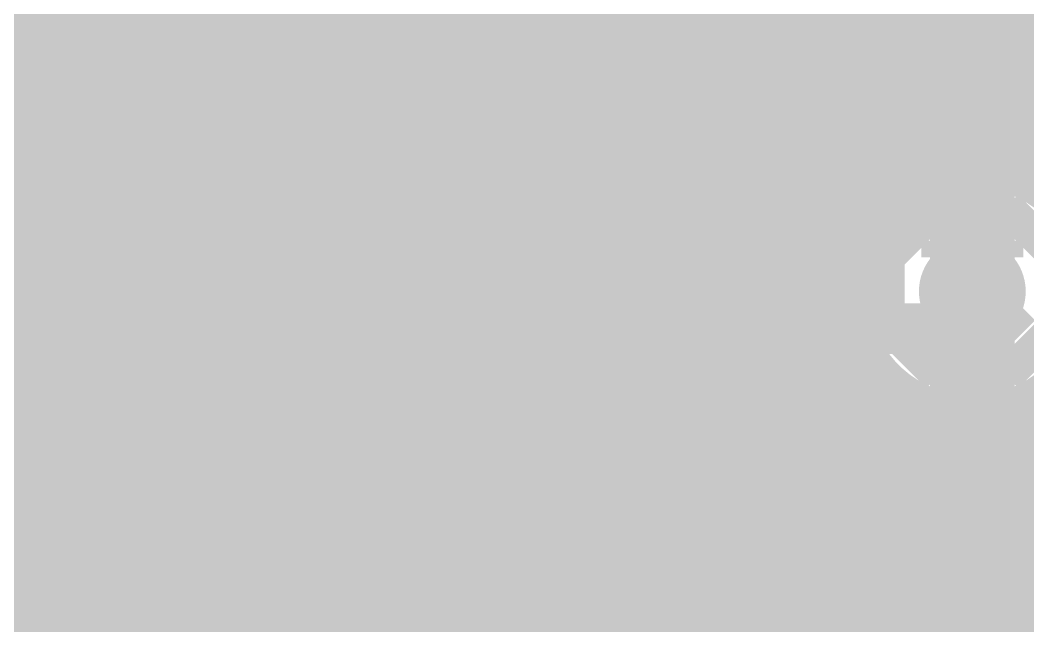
# Model space of a CAD drawing. Extents: x -5 to 157, y -120 to 103.
# Drawn here: x 25.25 to 32.8, y 15.91 to 20.45 of the extents above; entities that cross this region are included whole.
import ezdxf

# ---------------------------------------------------------------- set-up
doc = ezdxf.new("R2010")
doc.units = 0
doc.header["$MEASUREMENT"] = 0
doc.layers.get('0').update_dxf_attribs({"linetype": 'CONTINUOUS'})
for name, color, linetype in [('22-304-2_BOT', 7, 'CONTINUOUS'), ('22-304-2_DRD', 7, 'CONTINUOUS'), ('22-304-2_DRL', 2, 'CONTINUOUS'), ('22-304-2_IN1', 4, 'CONTINUOUS'), ('22-304-2_IN2', 3, 'CONTINUOUS'), ('22-304-2_SMB', 5, 'CONTINUOUS'), ('22-304-2_SMT', 10, 'CONTINUOUS'), ('22-304-2_SPB', 14, 'CONTINUOUS'), ('22-304-2_SSB', 12, 'CONTINUOUS'), ('22-304-2_TOP', 13, 'CONTINUOUS'), ('THRUHOLE_TAP', 7, 'CONTINUOUS')]:
    doc.layers.add(name, color=color, linetype=linetype)

# ---------------------------------------------------------------- blocks, each defined once
blk = doc.blocks.new('ROUND_36')
at = {"const_width": 0.127}
blk.add_lwpolyline([(-0.0635, 0, 1), (0.0635, 0, 1)], format="xyb", close=True, dxfattribs=at)
blk = doc.blocks.new('ROUND_35')
at = {"const_width": 0.40005}
blk.add_lwpolyline([(-0.200024, 0, 1), (0.200024, 0, 1)], format="xyb", close=True, dxfattribs=at)
blk = doc.blocks.new('ROUND_39')
at = {"const_width": 0.40005}
blk.add_lwpolyline([(-0.200024, 0, 1), (0.200024, 0, 1)], format="xyb", close=True, dxfattribs=at)
blk = doc.blocks.new('RECTANGLE_23')
blk.add_solid([(1.49987, 2.16027), (1.49987, -2.16027), (-1.49987, 2.16027), (-1.49987, -2.16027)])
blk = doc.blocks.new('RECTANGLE_24')
blk.add_solid([(0.82423, 0.22479), (0.82423, -0.22479), (-0.82423, 0.22479), (-0.82423, -0.22479)])
blk = doc.blocks.new('ROUND_86')
at = {"const_width": 0.10033}
blk.add_lwpolyline([(-0.050164, 0, 1), (0.050164, 0, 1)], format="xyb", close=True, dxfattribs=at)
blk = doc.blocks.new('ROUND_88')
at = {"const_width": 0.10033}
blk.add_lwpolyline([(-0.050164, 0, 1), (0.050164, 0, 1)], format="xyb", close=True, dxfattribs=at)
blk = doc.blocks.new('ROUND_42')
at = {"const_width": 0.40005}
blk.add_lwpolyline([(-0.200024, 0, 1), (0.200024, 0, 1)], format="xyb", close=True, dxfattribs=at)
blk = doc.blocks.new('ROUND_80')
at = {"const_width": 0.10033}
blk.add_lwpolyline([(-0.050164, 0, 1), (0.050164, 0, 1)], format="xyb", close=True, dxfattribs=at)

msp = doc.modelspace()

# ---------------------------------------------------------------- linework, layer by layer
at = {"layer": '22-304-2_BOT'}
for points, const_width in [([(27.686, 45.65904), (27.686, 7.47522)], 0.254), ([(27.9146, 45.58792), (27.9146, 7.51078)], 0.254), ([(28.1432, 32.73552), (28.1432, 9.73836)], 0.254), ([(28.3718, 32.36976), (28.3718, 9.92886)], 0.254), ([(28.6004, 32.13862), (28.6004, 13.61948)], 0.254), ([(28.829, 31.91002), (28.829, 13.85062)], 0.254), ([(27.4574, 31.6357), (27.4574, 7.37108)], 0.254), ([(30.35554, 19.43354), (31.37154, 19.43354), (33.147, 21.209), (38.608, 21.209), (41.021, 23.622), (42.545, 23.622), (43.307, 22.86), (43.307, 15.748), (34.671, 7.112), (34.671, 0), (33.909, -0.762), (31.75, -0.762)], 0.254), ([(30.35554, 18.78584), (31.6103, 18.78584), (32.89554, 20.066), (39.4716, 20.066), (41.91, 22.50948)], 0.381), ([(27.2288, 21.76526), (27.2288, 7.16788)], 0.254), ([(27.0002, 21.53666), (27.0002, 9.2456)], 0.254), ([(26.543, 21.3995), (26.543, 11.41984)], 0.254), ([(26.7716, 21.43252), (26.7716, 11.19886)], 0.254), ([(25.6286, 21.2344), (25.6286, 11.47826)], 0.254), ([(25.8572, 21.2344), (25.8572, 11.557)], 0.254), ([(26.0858, 21.2344), (26.0858, 11.57478)], 0.254), ([(26.3144, 21.2344), (26.3144, 11.5316)], 0.254), ([(30.35554, 20.955), (30.35554, 20.08378)], 0.254), ([(25.58796, 20.81784), (25.58796, 20.1676)], 0.254), ([(29.02204, 20.81784), (29.02204, 20.1676)], 0.254), ([(30.35554, 16.83512), (38.17112, 16.83512), (41.8465, 20.5105), (41.91, 20.5105)], 0.381), ([(29.02204, 20.4978), (25.58796, 20.4978)], 0.254), ([(29.02204, 20.2692), (25.58796, 20.2692)], 0.254), ([(25.58796, 20.1676), (25.58796, 19.51736)], 0.254), ([(25.58796, 20.1676), (25.58796, 19.51736)], 0.254), ([(29.02204, 20.1676), (29.02204, 19.51736)], 0.254), ([(29.02204, 20.0406), (25.58796, 20.0406)], 0.254), ([(29.02204, 19.812), (25.58796, 19.812)], 0.254), ([(29.02204, 19.5834), (25.58796, 19.5834)], 0.254), ([(25.58796, 19.51736), (25.58796, 19.35226)], 0.254), ([(25.58796, 19.51736), (25.58796, 19.35226)], 0.254), ([(27.305, 19.558), (27.305, 16.51)], 0.254), ([(27.305, 19.558), (27.305, 16.51)], 0.254), ([(27.305, 19.558), (27.305, 16.51)], 0.254), ([(27.305, 19.558), (27.305, 16.51)], 0.254), ([(29.02204, 19.51736), (29.02204, 19.35226)], 0.254), ([(29.02204, 19.51736), (29.02204, 19.35226)], 0.254), ([(29.02204, 19.3548), (25.58796, 19.3548)], 0.254), ([(25.58796, 19.35226), (25.58796, 18.86712)], 0.254), ([(25.58796, 19.35226), (25.58796, 18.86712)], 0.254), ([(29.02204, 19.35226), (29.02204, 18.86712)], 0.254), ([(29.02204, 19.35226), (29.02204, 18.86712)], 0.254), ([(29.02204, 19.1262), (25.58796, 19.1262)], 0.254), ([(29.02204, 18.8976), (25.58796, 18.8976)], 0.254), ([(25.58796, 18.86712), (25.58796, 18.70202)], 0.254), ([(25.58796, 18.86712), (25.58796, 18.70202)], 0.254), ([(29.02204, 18.86712), (29.02204, 18.70202)], 0.254), ([(29.02204, 18.86712), (29.02204, 18.70202)], 0.254), ([(25.58796, 18.70202), (25.58796, 18.21688)], 0.254), ([(25.58796, 18.70202), (25.58796, 18.21688)], 0.254), ([(29.02204, 18.70202), (29.02204, 18.21688)], 0.254), ([(29.02204, 18.70202), (29.02204, 18.21688)], 0.254), ([(29.02204, 18.669), (25.58796, 18.669)], 0.254), ([(30.35554, 16.18488), (39.17188, 16.18488), (41.49598, 18.50898), (41.91, 18.50898)], 0.381), ([(30.35554, 18.1356), (32.1056, 18.1356), (32.385, 18.415)], 0.381), ([(32.385, 18.415), (32.1056, 18.1356), (30.35554, 18.1356)], 0.381), ([(30.35554, 17.48536), (32.85236, 17.48536), (33.782, 18.415), (33.8836, 18.415)], 0.381), ([(29.02204, 18.4404), (25.58796, 18.4404)], 0.254), ([(25.58796, 18.21688), (25.58796, 18.05178)], 0.254), ([(25.58796, 18.21688), (25.58796, 18.05178)], 0.254), ([(29.02204, 18.2118), (25.58796, 18.2118)], 0.254), ([(29.02204, 18.21688), (29.02204, 18.05178)], 0.254), ([(29.02204, 18.21688), (29.02204, 18.05178)], 0.254), ([(25.58796, 18.05178), (25.58796, 17.56664)], 0.254), ([(25.58796, 18.05178), (25.58796, 17.56664)], 0.254), ([(29.02204, 18.05178), (29.02204, 17.56664)], 0.254), ([(29.02204, 18.05178), (29.02204, 17.56664)], 0.254), ([(29.02204, 17.9832), (25.58796, 17.9832)], 0.254), ([(29.02204, 17.7546), (25.58796, 17.7546)], 0.254), ([(25.58796, 17.56664), (25.58796, 17.40154)], 0.254), ([(25.58796, 17.56664), (25.58796, 17.40154)], 0.254), ([(29.02204, 17.56664), (29.02204, 17.40154)], 0.254), ([(29.02204, 17.56664), (29.02204, 17.40154)], 0.254), ([(29.02204, 17.526), (25.58796, 17.526)], 0.254), ([(25.58796, 17.40154), (25.58796, 16.9164)], 0.254), ([(25.58796, 17.40154), (25.58796, 16.9164)], 0.254), ([(29.02204, 17.40154), (29.02204, 16.9164)], 0.254), ([(29.02204, 17.40154), (29.02204, 16.9164)], 0.254), ([(29.02204, 17.2974), (25.58796, 17.2974)], 0.254), ([(29.02204, 17.0688), (25.58796, 17.0688)], 0.254), ([(25.58796, 16.9164), (25.58796, 16.7513)], 0.254), ([(25.58796, 16.9164), (25.58796, 16.7513)], 0.254), ([(29.02204, 16.9164), (29.02204, 16.7513)], 0.254), ([(29.02204, 16.9164), (29.02204, 16.7513)], 0.254), ([(29.02204, 16.8402), (25.58796, 16.8402)], 0.254), ([(25.58796, 16.7513), (25.58796, 16.26616)], 0.254), ([(25.58796, 16.7513), (25.58796, 16.26616)], 0.254), ([(29.02204, 16.7513), (29.02204, 16.26616)], 0.254), ([(29.02204, 16.7513), (29.02204, 16.26616)], 0.254), ([(29.02204, 16.6116), (25.58796, 16.6116)], 0.254), ([(29.02204, 16.383), (25.58796, 16.383)], 0.254), ([(25.58796, 16.26616), (25.58796, 16.10106)], 0.254), ([(25.58796, 16.26616), (25.58796, 16.10106)], 0.254), ([(29.02204, 16.26616), (29.02204, 16.10106)], 0.254), ([(29.02204, 16.26616), (29.02204, 16.10106)], 0.254), ([(29.02204, 16.1544), (25.58796, 16.1544)], 0.254), ([(25.58796, 16.10106), (25.58796, 15.61846)], 0.254), ([(25.58796, 16.10106), (25.58796, 15.61846)], 0.254), ([(29.02204, 16.10106), (29.02204, 15.61846)], 0.254), ([(29.02204, 16.10106), (29.02204, 15.61846)], 0.254), ([(29.02204, 15.9258), (25.58796, 15.9258)], 0.254)]:
    msp.add_lwpolyline(points, dxfattribs=dict(at, const_width=const_width))
at = {"layer": '22-304-2_DRD', "const_width": 0.254}
for points in [[(25.654, 20.828), (25.654, 20.32)], [(26.924, 20.32), (26.924, 20.828)], [(27.686, 20.828), (27.686, 20.32)], [(28.956, 20.32), (28.956, 20.828)], [(30.22854, 20.574), (29.97454, 20.828)], [(30.73654, 20.828), (30.48254, 20.574)], [(29.72054, 20.701), (30.10154, 20.32)], [(30.60954, 20.32), (30.99054, 20.701)], [(30.48254, 20.574), (30.22854, 20.574)], [(26.162, 20.193), (25.908, 20.447)], [(26.67, 20.447), (26.416, 20.193)], [(28.194, 20.193), (27.94, 20.447)], [(28.702, 20.447), (28.448, 20.193)], [(25.654, 20.32), (26.035, 19.939)], [(26.543, 19.939), (26.924, 20.32)], [(27.686, 20.32), (28.067, 19.939)], [(28.575, 19.939), (28.956, 20.32)], [(30.10154, 20.32), (30.60954, 20.32)], [(26.416, 20.193), (26.162, 20.193)], [(27.051, 20.193), (26.67, 19.812)], [(27.051, 20.193), (26.67, 19.812)], [(27.051, 20.193), (26.67, 19.812)], [(27.051, 20.193), (26.67, 19.812)], [(27.559, 20.193), (27.051, 20.193)], [(27.559, 20.193), (27.051, 20.193)], [(27.559, 20.193), (27.051, 20.193)], [(27.559, 20.193), (27.051, 20.193)], [(27.94, 19.812), (27.559, 20.193)], [(27.94, 19.812), (27.559, 20.193)], [(27.94, 19.812), (27.559, 20.193)], [(27.94, 19.812), (27.559, 20.193)], [(28.448, 20.193), (28.194, 20.193)], [(26.035, 19.939), (26.543, 19.939)], [(27.051, 19.939), (27.051, 19.812)], [(27.178, 19.939), (27.051, 19.939)], [(27.051, 19.939), (27.051, 19.812)], [(27.178, 19.939), (27.051, 19.939)], [(27.051, 19.939), (27.051, 19.812)], [(27.178, 19.939), (27.051, 19.939)], [(27.051, 19.939), (27.051, 19.812)], [(27.178, 19.939), (27.051, 19.939)], [(27.178, 19.812), (27.178, 19.939)], [(27.178, 19.812), (27.178, 19.939)], [(27.178, 19.812), (27.178, 19.939)], [(27.178, 19.812), (27.178, 19.939)], [(27.432, 19.939), (27.432, 19.812)], [(27.559, 19.939), (27.432, 19.939)], [(27.432, 19.939), (27.432, 19.812)], [(27.559, 19.939), (27.432, 19.939)], [(27.432, 19.939), (27.432, 19.812)], [(27.559, 19.939), (27.432, 19.939)], [(27.432, 19.939), (27.432, 19.812)], [(27.559, 19.939), (27.432, 19.939)], [(27.559, 19.812), (27.559, 19.939)], [(27.559, 19.812), (27.559, 19.939)], [(27.559, 19.812), (27.559, 19.939)], [(27.559, 19.812), (27.559, 19.939)], [(28.067, 19.939), (28.575, 19.939)], [(26.67, 19.812), (26.67, 19.304)], [(26.67, 19.812), (26.67, 19.304)], [(26.67, 19.812), (26.67, 19.304)], [(26.67, 19.812), (26.67, 19.304)], [(27.051, 19.812), (27.178, 19.812)], [(27.051, 19.812), (27.178, 19.812)], [(27.051, 19.812), (27.178, 19.812)], [(27.051, 19.812), (27.178, 19.812)], [(27.432, 19.812), (27.559, 19.812)], [(27.432, 19.812), (27.559, 19.812)], [(27.432, 19.812), (27.559, 19.812)], [(27.432, 19.812), (27.559, 19.812)], [(27.94, 19.304), (27.94, 19.812)], [(27.94, 19.304), (27.94, 19.812)], [(27.94, 19.304), (27.94, 19.812)], [(27.94, 19.304), (27.94, 19.812)], [(27.178, 19.177), (26.924, 19.431)], [(27.178, 19.177), (26.924, 19.431)], [(27.178, 19.177), (26.924, 19.431)], [(27.178, 19.177), (26.924, 19.431)], [(27.686, 19.431), (27.432, 19.177)], [(27.686, 19.431), (27.432, 19.177)], [(27.686, 19.431), (27.432, 19.177)], [(27.686, 19.431), (27.432, 19.177)], [(26.67, 19.304), (27.051, 18.923)], [(26.67, 19.304), (27.051, 18.923)], [(26.67, 19.304), (27.051, 18.923)], [(26.67, 19.304), (27.051, 18.923)], [(27.559, 18.923), (27.94, 19.304)], [(27.559, 18.923), (27.94, 19.304)], [(27.559, 18.923), (27.94, 19.304)], [(27.559, 18.923), (27.94, 19.304)], [(27.432, 19.177), (27.178, 19.177)], [(27.432, 19.177), (27.178, 19.177)], [(27.432, 19.177), (27.178, 19.177)], [(27.432, 19.177), (27.178, 19.177)], [(32.131, 19.05), (31.75, 18.669)], [(32.131, 19.05), (31.75, 18.669)], [(32.639, 19.05), (32.131, 19.05)], [(32.639, 19.05), (32.131, 19.05)], [(33.02, 18.669), (32.639, 19.05)], [(33.02, 18.669), (32.639, 19.05)], [(27.051, 18.923), (27.559, 18.923)], [(27.051, 18.923), (27.559, 18.923)], [(27.051, 18.923), (27.559, 18.923)], [(27.051, 18.923), (27.559, 18.923)], [(26.035, 18.796), (25.654, 18.415)], [(26.543, 18.796), (26.035, 18.796)], [(26.924, 18.415), (26.543, 18.796)], [(28.067, 18.796), (27.686, 18.415)], [(28.575, 18.796), (28.067, 18.796)], [(28.956, 18.415), (28.575, 18.796)], [(32.131, 18.796), (32.131, 18.669)], [(32.258, 18.796), (32.131, 18.796)], [(32.131, 18.796), (32.131, 18.669)], [(32.258, 18.796), (32.131, 18.796)], [(32.258, 18.669), (32.258, 18.796)], [(32.258, 18.669), (32.258, 18.796)], [(32.512, 18.796), (32.512, 18.669)], [(32.639, 18.796), (32.512, 18.796)], [(32.512, 18.796), (32.512, 18.669)], [(32.639, 18.796), (32.512, 18.796)], [(32.639, 18.669), (32.639, 18.796)], [(32.639, 18.669), (32.639, 18.796)], [(31.75, 18.669), (31.75, 18.161)], [(31.75, 18.669), (31.75, 18.161)], [(32.131, 18.669), (32.258, 18.669)], [(32.131, 18.669), (32.258, 18.669)], [(32.512, 18.669), (32.639, 18.669)], [(32.512, 18.669), (32.639, 18.669)], [(26.035, 18.542), (26.035, 18.415)], [(26.162, 18.542), (26.035, 18.542)], [(26.162, 18.415), (26.162, 18.542)], [(26.416, 18.542), (26.416, 18.415)], [(26.543, 18.542), (26.416, 18.542)], [(26.543, 18.415), (26.543, 18.542)], [(28.067, 18.542), (28.067, 18.415)], [(28.194, 18.542), (28.067, 18.542)], [(28.194, 18.415), (28.194, 18.542)], [(28.448, 18.542), (28.448, 18.415)], [(28.575, 18.542), (28.448, 18.542)], [(28.575, 18.415), (28.575, 18.542)], [(25.654, 18.415), (25.654, 17.907)], [(26.035, 18.415), (26.162, 18.415)], [(26.416, 18.415), (26.543, 18.415)], [(26.924, 17.907), (26.924, 18.415)], [(27.686, 18.415), (27.686, 17.907)], [(28.067, 18.415), (28.194, 18.415)], [(28.448, 18.415), (28.575, 18.415)], [(28.956, 17.907), (28.956, 18.415)], [(32.258, 18.034), (32.004, 18.288)], [(32.258, 18.034), (32.004, 18.288)], [(32.766, 18.288), (32.512, 18.034)], [(32.766, 18.288), (32.512, 18.034)], [(31.75, 18.161), (32.131, 17.78)], [(31.75, 18.161), (32.131, 17.78)], [(32.639, 17.78), (33.02, 18.161)], [(32.639, 17.78), (33.02, 18.161)], [(26.162, 17.78), (25.908, 18.034)], [(26.67, 18.034), (26.416, 17.78)], [(28.194, 17.78), (27.94, 18.034)], [(28.702, 18.034), (28.448, 17.78)], [(32.512, 18.034), (32.258, 18.034)], [(32.512, 18.034), (32.258, 18.034)], [(25.654, 17.907), (26.035, 17.526)], [(26.543, 17.526), (26.924, 17.907)], [(27.686, 17.907), (28.067, 17.526)], [(28.575, 17.526), (28.956, 17.907)], [(26.416, 17.78), (26.162, 17.78)], [(28.448, 17.78), (28.194, 17.78)], [(32.131, 17.78), (32.639, 17.78)], [(32.131, 17.78), (32.639, 17.78)], [(26.035, 17.526), (26.543, 17.526)], [(28.067, 17.526), (28.575, 17.526)], [(27.051, 17.145), (26.67, 16.764)], [(27.559, 17.145), (27.051, 17.145)], [(27.94, 16.764), (27.559, 17.145)], [(27.051, 16.891), (27.051, 16.764)], [(27.178, 16.891), (27.051, 16.891)], [(27.178, 16.764), (27.178, 16.891)], [(27.432, 16.891), (27.432, 16.764)], [(27.559, 16.891), (27.432, 16.891)], [(27.559, 16.764), (27.559, 16.891)], [(26.67, 16.764), (26.67, 16.256)], [(27.051, 16.764), (27.178, 16.764)], [(27.432, 16.764), (27.559, 16.764)], [(27.94, 16.256), (27.94, 16.764)], [(27.178, 16.129), (26.924, 16.383)], [(27.686, 16.383), (27.432, 16.129)], [(26.67, 16.256), (27.051, 15.875)], [(27.559, 15.875), (27.94, 16.256)], [(27.432, 16.129), (27.178, 16.129)], [(27.051, 15.875), (27.559, 15.875)]]:
    msp.add_lwpolyline(points, dxfattribs=at)
at = {"layer": '22-304-2_IN1', "const_width": 0.254}
for points in [[(29.4132, 49.78908), (29.4132, 11.557)], [(31.4706, 33.44926), (31.4706, 11.557)], [(25.2984, 25.0825), (25.2984, 11.557)], [(27.3558, 23.72614), (27.3558, 20.46478)], [(31.6992, 21.63064), (31.6992, 19.00936)], [(31.9278, 21.44014), (31.9278, 19.19986)], [(32.8422, 21.44014), (32.8422, 19.19986)], [(32.1564, 21.34616), (32.1564, 19.29384)], [(32.385, 21.31822), (32.385, 19.32178)], [(32.6136, 21.34616), (32.6136, 19.29384)], [(31.242, 20.7645), (31.242, 12.2555)], [(25.39746, 20.3962), (23.51278, 20.3962)], [(29.63926, 20.3962), (29.21, 20.3962)], [(29.6418, 20.39366), (29.6418, 12.62634)], [(38.9255, 20.3962), (31.06928, 20.3962)], [(29.1846, 20.2946), (29.1846, 18.4404)], [(31.0134, 20.33016), (31.0134, 12.68984)], [(29.8704, 20.18792), (29.8704, 12.83208)], [(25.4762, 20.1676), (23.4696, 20.1676)], [(29.90342, 20.1676), (29.13126, 20.1676)], [(30.7848, 20.1549), (30.7848, 12.86256)], [(38.9255, 20.1676), (30.80512, 20.1676)], [(25.527, 20.08124), (25.527, 18.65376)], [(30.099, 20.08378), (30.099, 12.93622)], [(30.3276, 20.04822), (30.3276, 12.97178)], [(30.5562, 20.06854), (30.5562, 12.94892)], [(25.6413, 19.939), (23.35784, 19.939)], [(28.956, 19.9263), (28.956, 18.8087)], [(38.9255, 19.939), (28.9687, 19.939)], [(25.7556, 19.83994), (25.7556, 18.89506)], [(28.7274, 19.7612), (28.7274, 18.97126)], [(26.0096, 19.7104), (23.13686, 19.7104)], [(25.9842, 19.71802), (25.9842, 19.01444)], [(26.2128, 19.66976), (26.2128, 19.06524)], [(28.2702, 19.66722), (28.2702, 19.06778)], [(28.4988, 19.68246), (28.4988, 19.05)], [(38.9255, 19.7104), (28.6004, 19.7104)], [(26.40076, 19.4818), (22.87778, 19.4818)], [(38.9255, 19.4818), (28.20924, 19.4818)], [(26.4414, 19.2786), (26.4414, 19.05508)], [(26.44902, 19.2532), (22.86, 19.2532)], [(32.03702, 19.2532), (28.15844, 19.2532)], [(38.00602, 19.2532), (32.73298, 19.2532)], [(26.0096, 19.0246), (22.78126, 19.0246)], [(31.7119, 19.0246), (28.6004, 19.0246)], [(25.6413, 18.796), (22.6187, 18.796)], [(31.56204, 18.796), (28.9687, 18.796)], [(27.1272, 18.66646), (27.1272, 18.50898)], [(27.3558, 18.65122), (27.3558, 17.41678)], [(25.4762, 18.5674), (22.2504, 18.5674)], [(27.5082, 18.5674), (27.09926, 18.5674)], [(31.49092, 18.5674), (29.13126, 18.5674)], [(25.39746, 18.3388), (18.17624, 18.3388)], [(27.42946, 18.3388), (27.178, 18.3388)], [(31.48076, 18.3388), (29.21, 18.3388)], [(25.38222, 18.1102), (18.12544, 18.1102)], [(27.41422, 18.1102), (27.19578, 18.1102)], [(31.52902, 18.1102), (29.22778, 18.1102)], [(25.4254, 17.8816), (18.00606, 17.8816)], [(27.4574, 17.8816), (27.1526, 17.8816)], [(31.65094, 17.8816), (29.1846, 17.8816)], [(29.1846, 17.8816), (29.1846, 15.1384)], [(27.1272, 17.81302), (27.1272, 17.399)], [(31.6992, 17.82064), (31.6992, 15.07236)], [(25.53716, 17.653), (17.76476, 17.653)], [(25.527, 17.66824), (25.527, 15.35176)], [(27.56916, 17.653), (27.04084, 17.653)], [(27.5844, 17.63014), (27.5844, 17.3736)], [(31.89224, 17.653), (29.07284, 17.653)], [(31.9278, 17.63014), (31.9278, 15.26286)], [(32.8422, 17.63014), (32.8422, 15.26286)], [(37.86124, 17.653), (32.87776, 17.653)], [(26.8986, 17.4879), (26.8986, 17.32026)], [(28.956, 17.5133), (28.956, 15.5067)], [(32.1564, 17.53616), (32.1564, 15.35684)], [(32.385, 17.50822), (32.385, 15.38478)], [(32.6136, 17.53616), (32.6136, 15.35684)], [(25.75814, 17.4244), (-4.191, 17.4244)], [(25.7556, 17.42694), (25.7556, 15.59306)], [(27.79014, 17.4244), (26.81986, 17.4244)], [(27.813, 17.40916), (27.813, 17.26184)], [(38.9255, 17.4244), (28.85186, 17.4244)], [(26.67, 17.33804), (26.67, 17.1577)], [(28.7274, 17.3482), (28.7274, 15.66926)], [(25.9842, 17.30502), (25.9842, 15.71244)], [(26.2128, 17.25676), (26.2128, 15.76324)], [(26.4414, 17.26692), (26.4414, 16.7894)], [(28.0416, 17.2974), (28.0416, 17.04086)], [(28.2702, 17.25422), (28.2702, 15.76578)], [(28.4988, 17.26946), (28.4988, 15.748)], [(26.71064, 17.1958), (21.42236, 17.1958)], [(38.9255, 17.1958), (27.89936, 17.1958)], [(26.52014, 16.9672), (21.61286, 16.9672)], [(38.9255, 16.9672), (28.08986, 16.9672)], [(26.42616, 16.7386), (21.70684, 16.7386)], [(38.9255, 16.7386), (28.18384, 16.7386)], [(26.39822, 16.51), (21.89988, 16.51)], [(38.9255, 16.51), (28.21178, 16.51)], [(26.42616, 16.2814), (22.3393, 16.2814)], [(38.9255, 16.2814), (28.18384, 16.2814)], [(26.4414, 16.2306), (26.4414, 15.75308)], [(26.52014, 16.0528), (22.51456, 16.0528)], [(38.9255, 16.0528), (28.08986, 16.0528)], [(28.0416, 15.97914), (28.0416, 15.7226)], [(26.71064, 15.8242), (22.60092, 15.8242)], [(26.67, 15.8623), (26.67, 15.68196)], [(38.9255, 15.8242), (27.89936, 15.8242)]]:
    msp.add_lwpolyline(points, dxfattribs=at)
for points in [[(26.289, 21.48078, 0.4142136), (25.38222, 20.574)], [(27.19578, 20.574, 0.4142136), (26.289, 21.48078)], [(28.321, 21.48078, 0.4142136), (27.41422, 20.574)], [(29.22778, 20.574, 0.4142136), (28.321, 21.48078)], [(29.44622, 20.955, 0.4142136), (30.35554, 20.04568)], [(30.35554, 20.04822, 0.4142136), (31.26232, 20.955)], [(25.38222, 20.574, 0.4142136), (26.289, 19.66722)], [(27.18816, 20.45716, 0.0323161), (27.19572, 20.574)], [(27.41422, 20.574, 0.0323161), (27.42178, 20.45715)], [(28.321, 19.66722, 0.4142136), (29.22778, 20.574)], [(27.305, 20.46478, 0.0323162), (27.18815, 20.45722)], [(27.4193, 20.45716, 0.0316207), (27.305, 20.46439)], [(26.289, 19.66722, 0.031532), (26.40303, 19.67442)], [(26.4033, 19.6723, 0.0315325), (26.39609, 19.558)], [(28.20416, 19.6723, 0.032226), (28.321, 19.66476)], [(28.21178, 19.558, 0.0316205), (28.20454, 19.67235)], [(26.39822, 19.558, 0.1589811), (26.57264, 19.0233)], [(28.03906, 19.02206, 0.1589808), (28.21389, 19.558)], [(32.385, 19.32178, 0.4142136), (31.47822, 18.415)], [(32.385, 19.32178, 0.4142136), (31.47822, 18.415)], [(33.29178, 18.415, 0.4142136), (32.385, 19.32178)], [(33.29178, 18.415, 0.4142136), (32.385, 19.32178)], [(26.289, 19.06778, 0.4142136), (25.38222, 18.161)], [(26.57094, 19.02206, 0.0792733), (26.289, 19.06704)], [(28.321, 19.06778, 0.0792735), (28.03883, 19.02276)], [(29.22778, 18.161, 0.4142136), (28.321, 19.06778)], [(27.19578, 18.161, 0.1584012), (27.02257, 18.69404)], [(27.02306, 18.6944, 0.0790544), (27.305, 18.64954)], [(27.305, 18.65122, 0.0790538), (27.58642, 18.69599)], [(27.58694, 18.6944, 0.1584014), (27.41361, 18.161)], [(31.47822, 18.415, 0.4142136), (32.385, 17.50822)], [(31.47822, 18.415, 0.4142136), (32.385, 17.50822)], [(32.385, 17.50822, 0.4142136), (33.29178, 18.415)], [(32.385, 17.50822, 0.4142136), (33.29178, 18.415)], [(25.38222, 18.161, 0.4142136), (26.289, 17.25422)], [(26.289, 17.25422, 0.4142136), (27.19578, 18.161)], [(27.41422, 18.161, 0.4142136), (28.321, 17.25422)], [(28.321, 17.25422, 0.4142136), (29.22778, 18.161)], [(27.305, 17.41678, 0.4142136), (26.39822, 16.51)], [(28.21178, 16.51, 0.4142136), (27.305, 17.41678)], [(26.39822, 16.51, 0.4142136), (27.305, 15.60322)], [(27.305, 15.60322, 0.4142136), (28.21178, 16.51)]]:
    msp.add_lwpolyline(points, format="xyb", dxfattribs=at)
at = {"layer": '22-304-2_IN2', "const_width": 0.254}
for points in [[(30.4292, 65.71488), (30.4292, 0.22098)], [(30.2006, 65.25768), (30.2006, 0.58674)], [(29.972, 54.98592), (29.972, 0.76454)], [(29.7434, 54.71414), (29.7434, 9.60882)], [(29.5148, 54.56682), (29.5148, 9.906)], [(29.2862, 54.49316), (29.2862, 10.06348)], [(29.0576, 46.21276), (29.0576, 10.14476)], [(28.829, 45.79366), (28.829, 10.17016)], [(28.6004, 45.6057), (28.6004, 10.14476)], [(27.686, 45.5295), (27.686, 7.59714)], [(28.3718, 45.50156), (28.3718, 10.06348)], [(27.9146, 45.466), (27.9146, 9.60882)], [(28.1432, 45.45838), (28.1432, 9.906)], [(30.6578, 34.34842), (30.6578, -22.86762)], [(30.8864, 33.87344), (30.8864, -0.20828)], [(31.115, 33.5915), (31.115, 0.04318)], [(31.3436, 33.39592), (31.3436, 0.18034)], [(25.1714, 31.29534), (25.1714, 11.22172)], [(25.4, 31.23946), (25.4, 11.47318)], [(25.6286, 23.66264), (25.6286, 11.61034)], [(27.4574, 23.66264), (27.4574, 7.50824)], [(25.8572, 23.36546), (25.8572, 11.67892)], [(27.2288, 23.36546), (27.2288, 7.34314)], [(26.0858, 23.21052), (26.0858, 11.69162)], [(27.0002, 23.21052), (27.0002, 11.01598)], [(26.3144, 23.12924), (26.3144, 11.65606)], [(26.7716, 23.12924), (26.7716, 11.38174)], [(26.543, 23.10384), (26.543, 11.55954)], [(31.5722, 21.59762), (31.5722, 19.03984)], [(31.8008, 21.38172), (31.8008, 19.25828)], [(32.0294, 21.26234), (32.0294, 19.37766)], [(32.7152, 21.25218), (32.7152, 19.38528)], [(32.258, 21.20646), (32.258, 19.43354)], [(32.4866, 21.20392), (32.4866, 19.43608)], [(40.53332, 20.4978), (23.62962, 20.4978)], [(40.55618, 20.2692), (23.61692, 20.2692)], [(40.61714, 20.0406), (23.54834, 20.0406)], [(40.72382, 19.812), (23.41118, 19.812)], [(40.89146, 19.5834), (23.15972, 19.5834)], [(31.97352, 19.3548), (22.99462, 19.3548)], [(40.82288, 19.3548), (32.79648, 19.3548)], [(31.64586, 19.1262), (22.95144, 19.1262)], [(31.47822, 18.8976), (22.8473, 18.8976)], [(31.38932, 18.669), (22.6568, 18.669)], [(31.35884, 18.4404), (22.2377, 18.4404)], [(31.37916, 18.2118), (14.21384, 18.2118)], [(31.45282, 17.9832), (14.13764, 17.9832)], [(31.5722, 17.78762), (31.5722, 15.10284)], [(31.60014, 17.7546), (13.99286, 17.7546)], [(31.8008, 17.57172), (31.8008, 15.32128)], [(31.87192, 17.526), (20.97278, 17.526)], [(40.53332, 17.526), (32.89808, 17.526)], [(32.0294, 17.45234), (32.0294, 15.44066)], [(32.258, 17.39646), (32.258, 15.49654)], [(32.4866, 17.39392), (32.4866, 15.49908)], [(32.7152, 17.44218), (32.7152, 15.44828)], [(40.53332, 17.2974), (21.48586, 17.2974)], [(40.53332, 17.0688), (21.68906, 17.0688)], [(40.53332, 16.8402), (21.79828, 16.8402)], [(40.53332, 16.6116), (21.9837, 16.6116)], [(40.53332, 16.383), (22.4028, 16.383)], [(40.53332, 16.1544), (22.5933, 16.1544)], [(40.53332, 15.9258), (22.69744, 15.9258)]]:
    msp.add_lwpolyline(points, dxfattribs=at)
for points in [[(32.385, 19.44116, 0.4142136), (31.35884, 18.415)], [(32.385, 19.44116, 0.4142136), (31.35884, 18.415)], [(33.41116, 18.415, 0.4142136), (32.385, 19.44116)], [(33.41116, 18.415, 0.4142136), (32.385, 19.44116)], [(31.35884, 18.415, 0.4142136), (32.385, 17.38884)], [(31.35884, 18.415, 0.4142136), (32.385, 17.38884)], [(32.385, 17.38884, 0.4142136), (33.41116, 18.415)], [(32.385, 17.38884, 0.4142136), (33.41116, 18.415)]]:
    msp.add_lwpolyline(points, format="xyb", dxfattribs=at)
at = {"layer": '22-304-2_SMT', "const_width": 0.254}
for points in [[(28.321, 25.781), (28.321, 12.827)], [(28.5496, 25.781), (28.5496, 12.827)], [(28.7782, 25.781), (28.7782, 12.827)], [(29.0068, 25.781), (29.0068, 12.827)], [(29.2354, 25.781), (29.2354, 12.827)], [(29.464, 25.781), (29.464, 12.827)], [(29.6926, 25.781), (29.6926, 12.827)], [(29.9212, 25.781), (29.9212, 12.827)], [(30.1498, 25.781), (30.1498, 12.827)], [(30.3784, 25.781), (30.3784, 12.827)], [(30.607, 25.781), (30.607, 12.827)], [(30.8356, 25.781), (30.8356, 12.827)], [(30.988, 25.781), (30.988, 12.827)], [(25.3492, 22.733), (25.3492, 12.827)], [(25.5778, 22.733), (25.5778, 12.827)], [(25.8064, 22.733), (25.8064, 12.827)], [(26.035, 22.733), (26.035, 12.827)], [(26.2636, 22.733), (26.2636, 12.827)], [(26.4922, 22.733), (26.4922, 12.827)], [(26.7208, 22.733), (26.7208, 12.827)], [(26.9494, 22.733), (26.9494, 12.827)], [(27.178, 22.733), (27.178, 12.827)], [(27.4066, 22.733), (27.4066, 12.827)], [(27.6352, 22.733), (27.6352, 12.827)], [(27.8638, 22.733), (27.8638, 12.827)], [(28.0924, 22.733), (28.0924, 12.827)], [(30.988, 20.4724), (23.876, 20.4724)], [(30.988, 20.2438), (23.876, 20.2438)], [(30.988, 20.0152), (23.876, 20.0152)], [(30.988, 19.7866), (23.876, 19.7866)], [(30.988, 19.558), (23.876, 19.558)], [(30.988, 19.3294), (23.876, 19.3294)], [(30.988, 19.1008), (23.876, 19.1008)], [(30.988, 18.8722), (23.876, 18.8722)], [(30.988, 18.6436), (23.876, 18.6436)], [(30.988, 18.415), (23.876, 18.415)], [(30.988, 18.1864), (23.876, 18.1864)], [(30.988, 17.9578), (23.876, 17.9578)], [(30.988, 17.7292), (23.876, 17.7292)], [(30.988, 17.5006), (23.876, 17.5006)], [(30.988, 17.272), (23.876, 17.272)], [(30.988, 17.0434), (23.876, 17.0434)], [(30.988, 16.8148), (23.876, 16.8148)], [(30.988, 16.5862), (23.876, 16.5862)], [(30.988, 16.3576), (23.876, 16.3576)], [(30.988, 16.129), (23.876, 16.129)], [(30.988, 15.9004), (23.876, 15.9004)]]:
    msp.add_lwpolyline(points, dxfattribs=at)
at = {"layer": '22-304-2_SSB', "const_width": 0.20066}
msp.add_lwpolyline([(31.52902, 20.73402), (31.52902, 12.28598), (26.00452, 12.28598), (25.6794, 12.6111), (25.35428, 12.28598), (23.4061, 12.28598), (23.08098, 12.6111), (23.08098, 20.73402), (31.52902, 20.73402)], dxfattribs=at)
at = {"layer": '22-304-2_TOP'}
for points, const_width in [([(25.1714, 27.1272), (25.1714, 12.5095)], 0.254), ([(25.4, 26.8986), (25.4, 12.5095)], 0.254), ([(25.6286, 26.67), (25.6286, 12.5095)], 0.254), ([(27.4574, 26.3525), (27.4574, 12.5095)], 0.254), ([(27.686, 26.3525), (27.686, 12.5095)], 0.254), ([(27.9146, 26.3525), (27.9146, 12.5095)], 0.254), ([(28.1432, 26.3525), (28.1432, 12.5095)], 0.254), ([(28.3718, 26.3525), (28.3718, 12.5095)], 0.254), ([(28.6004, 26.3525), (28.6004, 12.5095)], 0.254), ([(28.829, 26.3525), (28.829, 12.46886)], 0.254), ([(29.0576, 26.3525), (29.0576, 12.35456)], 0.254), ([(29.2862, 26.3525), (29.2862, 12.13866)], 0.254), ([(29.5148, 26.3525), (29.5148, 11.91006)], 0.254), ([(29.7434, 26.3525), (29.7434, 11.8745)], 0.254), ([(29.972, 26.3525), (29.972, 11.8745)], 0.254), ([(30.2006, 26.3525), (30.2006, 11.8745)], 0.254), ([(30.4292, 26.3525), (30.4292, 11.8745)], 0.254), ([(30.6578, 26.3525), (30.6578, 11.8745)], 0.254), ([(30.8864, 26.3525), (30.8864, 11.8745)], 0.254), ([(31.115, 26.3525), (31.115, 11.8745)], 0.254), ([(31.3436, 26.3525), (31.3436, 11.93546)], 0.254), ([(25.8572, 23.53564), (25.8572, 12.5095)], 0.254), ([(27.2288, 23.53564), (27.2288, 12.5095)], 0.254), ([(26.0858, 23.34514), (26.0858, 12.5095)], 0.254), ([(27.0002, 23.34514), (27.0002, 12.5095)], 0.254), ([(26.3144, 23.25116), (26.3144, 12.5095)], 0.254), ([(26.543, 23.22322), (26.543, 12.5095)], 0.254), ([(26.7716, 23.25116), (26.7716, 12.5095)], 0.254), ([(32.385, 18.415), (32.385, 22.225)], 0.635), ([(31.5595, 21.84654), (31.5595, 18.79092)], 0.254), ([(31.5722, 21.82114), (31.5722, 18.81886)], 0.254), ([(31.5595, 20.4978), (23.51278, 20.4978)], 0.254), ([(31.5595, 20.2692), (23.495, 20.2692)], 0.254), ([(31.5595, 20.0406), (23.41626, 20.0406)], 0.254), ([(31.5595, 19.812), (23.2537, 19.812)], 0.254), ([(31.5595, 19.5834), (22.8854, 19.5834)], 0.254), ([(31.5595, 19.3548), (22.87524, 19.3548)], 0.254), ([(31.5595, 19.1262), (22.82444, 19.1262)], 0.254), ([(31.5595, 18.8976), (22.70506, 18.8976)], 0.254), ([(31.51378, 18.669), (22.46376, 18.669)], 0.254), ([(32.385, 14.478), (32.385, 18.415)], 0.635), ([(31.47822, 18.4404), (22.14626, 18.4404)], 0.254), ([(31.50108, 18.2118), (21.91766, 18.2118)], 0.254), ([(31.5595, 18.03654), (31.5595, 14.85392)], 0.254), ([(31.5722, 18.01114), (31.5722, 14.88186)], 0.254), ([(31.5595, 17.9832), (21.68906, 17.9832)], 0.254), ([(31.5595, 17.7546), (21.46046, 17.7546)], 0.254), ([(31.5595, 17.526), (21.23186, 17.526)], 0.254), ([(31.5595, 17.2974), (21.28012, 17.2974)], 0.254), ([(31.5595, 17.0688), (21.54174, 17.0688)], 0.254), ([(31.5595, 16.8402), (21.67382, 16.8402)], 0.254), ([(31.5595, 16.6116), (21.7297, 16.6116)], 0.254), ([(31.5595, 16.383), (22.20976, 16.383)], 0.254), ([(31.5595, 16.1544), (22.45106, 16.1544)], 0.254), ([(31.5595, 15.9258), (22.57044, 15.9258)], 0.254)]:
    msp.add_lwpolyline(points, dxfattribs=dict(at, const_width=const_width))
at = {"layer": '22-304-2_TOP', "const_width": 0.254}
for points in [[(31.5595, 18.79092, 0.107239), (31.47794, 18.415)], [(31.5595, 18.79092, 0.107239), (31.47794, 18.415)], [(31.47822, 18.415, 0.1078828), (31.56072, 18.0371)], [(31.47822, 18.415, 0.1078828), (31.56072, 18.0371)]]:
    msp.add_lwpolyline(points, format="xyb", dxfattribs=at)

# ---------------------------------------------------------------- block references
at = {"layer": '22-304-2_BOT'}
for name, p in [('ROUND_35', (26.289, 20.574)), ('ROUND_35', (28.321, 20.574)), ('RECTANGLE_24', (30.35554, 20.08378)), ('ROUND_39', (27.305, 19.558)), ('RECTANGLE_24', (30.35554, 19.43354)), ('RECTANGLE_24', (30.35554, 18.78584)), ('ROUND_39', (32.385, 18.415)), ('RECTANGLE_23', (27.305, 16.51)), ('ROUND_35', (26.289, 18.161)), ('ROUND_35', (28.321, 18.161)), ('RECTANGLE_24', (30.35554, 18.1356)), ('RECTANGLE_24', (30.35554, 17.48536)), ('RECTANGLE_24', (30.35554, 16.83512)), ('ROUND_35', (27.305, 16.51)), ('ROUND_36', (27.305, 16.51)), ('RECTANGLE_24', (30.35554, 16.18488))]:
    msp.add_blockref(name, p, dxfattribs=at)
at = {"layer": '22-304-2_DRL'}
for name, p in [('ROUND_88', (27.305, 19.558)), ('ROUND_88', (32.385, 18.415)), ('ROUND_86', (26.289, 18.161)), ('ROUND_86', (28.321, 18.161)), ('ROUND_86', (27.305, 16.51))]:
    msp.add_blockref(name, p, dxfattribs=at)
at = {"layer": '22-304-2_IN1'}
for name, p in [('ROUND_35', (26.289, 20.574)), ('ROUND_35', (28.321, 20.574)), ('ROUND_42', (27.305, 19.558)), ('ROUND_39', (32.385, 18.415)), ('ROUND_35', (26.289, 18.161)), ('ROUND_35', (28.321, 18.161)), ('ROUND_35', (27.305, 16.51))]:
    msp.add_blockref(name, p, dxfattribs=at)
at = {"layer": '22-304-2_IN2'}
for name, p in [('ROUND_35', (26.289, 20.574)), ('ROUND_35', (28.321, 20.574)), ('ROUND_42', (27.305, 19.558)), ('ROUND_42', (32.385, 18.415)), ('ROUND_35', (26.289, 18.161)), ('ROUND_35', (28.321, 18.161)), ('ROUND_35', (27.305, 16.51))]:
    msp.add_blockref(name, p, dxfattribs=at)
at = {"layer": '22-304-2_SMB'}
for name, p in [('RECTANGLE_24', (30.35554, 20.08378)), ('RECTANGLE_24', (30.35554, 19.43354)), ('RECTANGLE_24', (30.35554, 18.78584)), ('RECTANGLE_23', (27.305, 16.51)), ('RECTANGLE_24', (30.35554, 18.1356)), ('RECTANGLE_24', (30.35554, 17.48536)), ('RECTANGLE_24', (30.35554, 16.83512)), ('RECTANGLE_24', (30.35554, 16.18488))]:
    msp.add_blockref(name, p, dxfattribs=at)
at = {"layer": '22-304-2_SPB'}
for name, p in [('RECTANGLE_24', (30.35554, 20.08378)), ('RECTANGLE_24', (30.35554, 19.43354)), ('RECTANGLE_24', (30.35554, 18.78584)), ('RECTANGLE_23', (27.305, 16.51)), ('RECTANGLE_24', (30.35554, 18.1356)), ('RECTANGLE_24', (30.35554, 17.48536)), ('RECTANGLE_24', (30.35554, 16.83512)), ('RECTANGLE_24', (30.35554, 16.18488))]:
    msp.add_blockref(name, p, dxfattribs=at)
at = {"layer": '22-304-2_TOP'}
for name, p in [('ROUND_35', (26.289, 20.574)), ('ROUND_35', (28.321, 20.574)), ('ROUND_39', (27.305, 19.558)), ('ROUND_39', (32.385, 18.415)), ('ROUND_35', (26.289, 18.161)), ('ROUND_35', (28.321, 18.161)), ('ROUND_35', (27.305, 16.51))]:
    msp.add_blockref(name, p, dxfattribs=at)
at = {"layer": 'THRUHOLE_TAP'}
for p in [(27.305, 19.558), (32.385, 18.415), (26.289, 18.161), (28.321, 18.161), (27.305, 16.51)]:
    msp.add_blockref('ROUND_80', p, dxfattribs=at)

doc.saveas('drawing.dxf')
